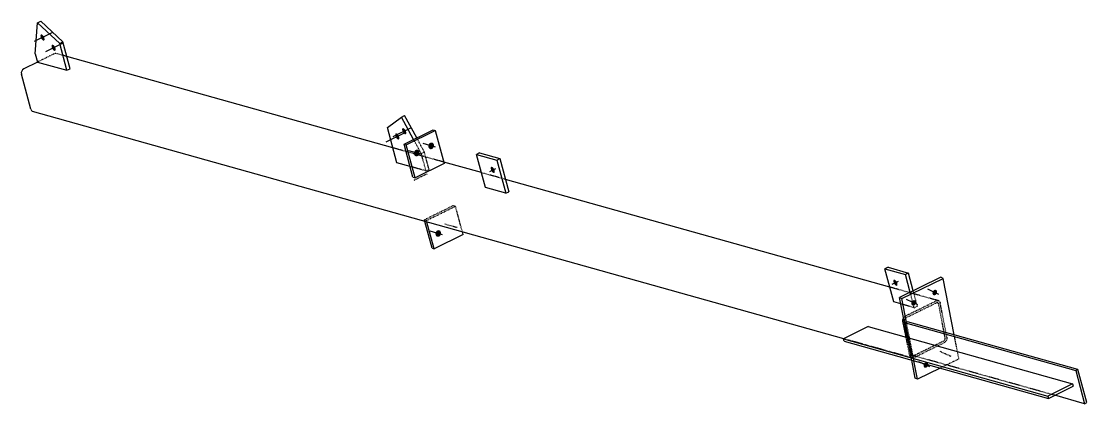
# Model space of a CAD drawing. Header units: millimetres. Extents: x 26 to 44344, y 8 to 1492.
# Drawn here: x 26 to 4113, y 26 to 1492 of the extents above; entities that cross this region are included whole.
import ezdxf

# ---------------------------------------------------------------- set-up
doc = ezdxf.new("R2010")
doc.units = ezdxf.units.MM
doc.linetypes.add('DXK_LINE_DOT2', pattern=[3.9198, 1.9599, -1.9599])
doc.layers.add('STÅL', color=7, linetype='Continuous')

msp = doc.modelspace()

# ---------------------------------------------------------------- hatches: boundary and pattern name
at = {"layer": 'STÅL', "linetype": 'Continuous'}
for points in [[(113.2, 1432.6), (114.3, 1430.1), (115.1, 1427.6), (115.5, 1425.2), (115.7, 1423), (115.5, 1421.1), (114.9, 1419.6), (114, 1418.5), (112.9, 1418), (111.5, 1417.9), (110, 1418.4), (108.3, 1419.4), (106.7, 1420.8), (105.1, 1422.7), (103.6, 1424.8), (102.3, 1427.2), (101.2, 1429.7), (100.4, 1432.2), (99.9, 1434.5), (99.8, 1436.7), (100, 1438.6), (100.6, 1440.1), (101.5, 1441.2), (102.6, 1441.8), (104, 1441.8), (105.5, 1441.3), (107.2, 1440.3), (108.8, 1438.9), (110.4, 1437.1), (111.9, 1434.9)], [(155.8, 1393.1), (156.9, 1390.6), (157.7, 1388.1), (158.1, 1385.7), (158.3, 1383.5), (158, 1381.6), (157.5, 1380.1), (156.6, 1379.1), (155.5, 1378.5), (154.1, 1378.5), (152.6, 1378.9), (150.9, 1379.9), (149.3, 1381.3), (147.7, 1383.2), (146.2, 1385.3), (144.8, 1387.7), (143.8, 1390.2), (143, 1392.7), (142.5, 1395.1), (142.4, 1397.2), (142.6, 1399.1), (143.2, 1400.6), (144.1, 1401.7), (145.2, 1402.3), (146.6, 1402.3), (148.1, 1401.8), (149.7, 1400.9), (151.4, 1399.4), (153, 1397.6), (154.5, 1395.4)], [(1474, 1053.4), (1475.1, 1050.9), (1475.9, 1048.4), (1476.3, 1046), (1476.4, 1043.8), (1476.2, 1041.9), (1475.7, 1040.4), (1474.8, 1039.3), (1473.6, 1038.8), (1472.3, 1038.7), (1470.7, 1039.2), (1469.1, 1040.2), (1467.4, 1041.6), (1465.8, 1043.5), (1464.3, 1045.6), (1463, 1048), (1462, 1050.5), (1461.2, 1053), (1460.7, 1055.3), (1460.6, 1057.5), (1460.8, 1059.4), (1461.4, 1060.9), (1462.2, 1062), (1463.4, 1062.6), (1464.8, 1062.6), (1466.3, 1062.1), (1467.9, 1061.1), (1469.6, 1059.7), (1471.2, 1057.9), (1472.7, 1055.7)], [(1500.6, 1073.5), (1501.7, 1071), (1502.5, 1068.5), (1502.9, 1066.1), (1503.1, 1063.9), (1502.8, 1062), (1502.3, 1060.5), (1501.4, 1059.5), (1500.3, 1058.9), (1498.9, 1058.9), (1497.4, 1059.3), (1495.7, 1060.3), (1494.1, 1061.7), (1492.5, 1063.6), (1491, 1065.7), (1489.6, 1068.1), (1488.6, 1070.6), (1487.8, 1073.1), (1487.3, 1075.5), (1487.2, 1077.6), (1487.4, 1079.5), (1488, 1081), (1488.9, 1082.1), (1490, 1082.7), (1491.4, 1082.7), (1492.9, 1082.2), (1494.5, 1081.3), (1496.2, 1079.8), (1497.8, 1078), (1499.3, 1075.8)], [(1588.4, 1017.4), (1589.3, 1020), (1590.7, 1022.3), (1592.4, 1024.2), (1594.4, 1025.8), (1596.5, 1026.8), (1598.8, 1027.3), (1601, 1027.3), (1603.1, 1026.7), (1605.1, 1025.6), (1606.7, 1024), (1608, 1022), (1608.9, 1019.6), (1609.3, 1017), (1609.3, 1014.4), (1608.8, 1011.7), (1607.8, 1009.2), (1606.5, 1006.9), (1604.8, 1004.9), (1602.8, 1003.3), (1600.6, 1002.3), (1598.4, 1001.8), (1596.1, 1001.8), (1594, 1002.4), (1592.1, 1003.5), (1590.4, 1005.1), (1589.1, 1007.2), (1588.3, 1009.5), (1587.8, 1012.1), (1587.9, 1014.7)], [(1532.9, 990.2), (1533.9, 992.7), (1535.2, 995), (1536.9, 997), (1538.9, 998.5), (1541.1, 999.6), (1543.3, 1000.1), (1545.5, 1000.1), (1547.7, 999.5), (1549.6, 998.3), (1551.2, 996.7), (1552.5, 994.7), (1553.4, 992.4), (1553.8, 989.8), (1553.8, 987.1), (1553.3, 984.5), (1552.3, 981.9), (1551, 979.6), (1549.3, 977.6), (1547.3, 976.1), (1545.2, 975), (1542.9, 974.5), (1540.7, 974.6), (1538.6, 975.2), (1536.6, 976.3), (1535, 977.9), (1533.7, 979.9), (1532.8, 982.3), (1532.4, 984.8), (1532.4, 987.5)], [(1840.4, 925.1), (1841.5, 922.6), (1842.3, 920.1), (1842.7, 917.7), (1842.8, 915.5), (1842.6, 913.6), (1842.1, 912.1), (1841.2, 911.1), (1840.1, 910.5), (1838.7, 910.5), (1837.1, 911), (1835.5, 911.9), (1833.9, 913.4), (1832.2, 915.2), (1830.8, 917.3), (1829.4, 919.7), (1828.4, 922.2), (1827.6, 924.7), (1827.1, 927.1), (1827, 929.3), (1827.2, 931.2), (1827.8, 932.7), (1828.6, 933.7), (1829.8, 934.3), (1831.2, 934.3), (1832.7, 933.9), (1834.3, 932.9), (1836, 931.4), (1837.6, 929.6), (1839.1, 927.5)], [(1615.6, 681.5), (1616.6, 684.1), (1617.9, 686.4), (1619.6, 688.4), (1621.6, 689.9), (1623.7, 691), (1626, 691.5), (1628.2, 691.4), (1630.4, 690.8), (1632.3, 689.7), (1633.9, 688.1), (1635.2, 686.1), (1636.1, 683.7), (1636.5, 681.2), (1636.5, 678.5), (1636, 675.8), (1635, 673.3), (1633.7, 671), (1632, 669), (1630, 667.5), (1627.9, 666.4), (1625.6, 665.9), (1623.4, 665.9), (1621.3, 666.5), (1619.3, 667.7), (1617.7, 669.3), (1616.4, 671.3), (1615.5, 673.6), (1615.1, 676.2), (1615.1, 678.9)], [(3385, 492.6), (3386, 490.1), (3386.8, 487.6), (3387.3, 485.2), (3387.4, 483.1), (3387.2, 481.2), (3386.6, 479.7), (3385.8, 478.6), (3384.6, 478), (3383.2, 478), (3381.7, 478.5), (3380.1, 479.5), (3378.4, 480.9), (3376.8, 482.7), (3375.3, 484.9), (3374, 487.2), (3372.9, 489.7), (3372.1, 492.2), (3371.7, 494.6), (3371.6, 496.8), (3371.8, 498.7), (3372.3, 500.2), (3373.2, 501.2), (3374.4, 501.8), (3375.7, 501.9), (3377.3, 501.4), (3378.9, 500.4), (3380.5, 499), (3382.2, 497.1), (3383.7, 495)], [(3522.7, 455.9), (3523.9, 457.9), (3525.3, 459.7), (3526.9, 461.1), (3528.7, 462.2), (3530.5, 462.8), (3532.4, 463), (3534.1, 462.7), (3535.8, 462), (3537.1, 460.9), (3538.2, 459.4), (3538.9, 457.5), (3539.3, 455.5), (3539.3, 453.3), (3538.9, 451.1), (3538.1, 448.9), (3537, 446.9), (3535.6, 445.2), (3533.9, 443.7), (3532.2, 442.6), (3530.3, 442), (3528.5, 441.8), (3526.7, 442.1), (3525.1, 442.8), (3523.7, 444), (3522.6, 445.5), (3521.9, 447.3), (3521.5, 449.4), (3521.6, 451.5), (3522, 453.8)], [(3441.9, 416.2), (3443.1, 418.2), (3444.5, 420), (3446.1, 421.4), (3447.9, 422.5), (3449.7, 423.1), (3451.6, 423.3), (3453.3, 423), (3454.9, 422.3), (3456.3, 421.2), (3457.4, 419.6), (3458.1, 417.8), (3458.5, 415.8), (3458.5, 413.6), (3458.1, 411.4), (3457.3, 409.2), (3456.2, 407.2), (3454.8, 405.5), (3453.1, 404), (3451.4, 402.9), (3449.5, 402.3), (3447.6, 402.1), (3445.9, 402.4), (3444.3, 403.1), (3442.9, 404.3), (3441.8, 405.8), (3441.1, 407.6), (3440.7, 409.6), (3440.7, 411.8), (3441.2, 414)], [(3488.7, 178.1), (3489.8, 180.1), (3491.2, 181.9), (3492.8, 183.3), (3494.6, 184.4), (3496.5, 185), (3498.3, 185.2), (3500.1, 184.9), (3501.7, 184.2), (3503.1, 183.1), (3504.2, 181.5), (3504.9, 179.7), (3505.3, 177.7), (3505.2, 175.5), (3504.8, 173.3), (3504, 171.1), (3502.9, 169.1), (3501.5, 167.4), (3499.9, 165.9), (3498.1, 164.8), (3496.3, 164.2), (3494.4, 164), (3492.6, 164.3), (3491, 165), (3489.7, 166.2), (3488.6, 167.7), (3487.9, 169.5), (3487.5, 171.6), (3487.5, 173.7), (3487.9, 176)]]:
    msp.add_hatch(color=96, dxfattribs=at).paths.add_polyline_path(points)

# ---------------------------------------------------------------- linework, layer by layer
at = {"layer": 'STÅL', "color": 2, "linetype": 'Continuous'}
for p, q in [((79.9, 1367.6), (88.8, 1486)), ((88.8, 1486), (100.7, 1491.9)), ((174, 1407), (88.8, 1486)), ((185.9, 1412.9), (100.7, 1491.9)), ((174, 1407), (185.9, 1412.9)), ((201.6, 1304.2), (174, 1407)), ((213.4, 1310), (185.9, 1412.9)), ((79.9, 1367.6), (88.4, 1335.9)), ((1452.1, 1006.8), (200.8, 1357.2)), ((35.7, 1310), (31.2, 1306.5)), ((88.4, 1335.9), (35.7, 1310)), ((88.4, 1335.9), (201.6, 1304.2)), ((201.6, 1304.2), (213.4, 1310)), ((27.9, 1301.3), (26.4, 1295.3)), ((26.4, 1295.3), (26.9, 1289.2)), ((62.9, 1154.9), (26.9, 1289.2)), ((31.2, 1306.5), (27.9, 1301.3)), ((62.9, 1154.9), (65.4, 1149.8)), ((65.4, 1149.8), (69.4, 1146.5)), ((3181, 275.2), (69.4, 1146.5)), ((1431.3, 1084.4), (1484.6, 1124.6)), ((1484.6, 1124.6), (1496.5, 1130.4)), ((1531.1, 1039.2), (1484.6, 1124.6)), ((1543, 1045.1), (1496.5, 1130.4)), ((1467.4, 949.7), (1431.3, 1084.4)), ((1494.8, 1021.4), (1605.7, 1075.9)), ((1503.2, 1019.1), (1614.1, 1073.6)), ((1605.7, 1075.9), (1614.1, 1073.6)), ((1614.1, 1073.6), (1648.2, 946.5)), ((1528.9, 894.3), (1494.8, 1021.4)), ((1494.8, 1021.4), (1503.2, 1019.1)), ((1537.3, 892), (1503.2, 1019.1)), ((1784.3, 987.7), (1772.4, 981.9)), ((1772.4, 981.9), (1850.7, 960)), ((1806.4, 854.8), (1772.4, 981.9)), ((1784.3, 987.7), (1862.6, 965.8)), ((1517.8, 935.6), (1467.4, 949.7)), ((1648.2, 946.5), (1537.3, 892)), ((1791.2, 911.9), (1646.6, 952.4)), ((1850.7, 960), (1862.6, 965.8)), ((1850.7, 960), (1884.8, 832.9)), ((1862.6, 965.8), (1896.7, 838.7)), ((1528.9, 894.3), (1537.3, 892)), ((3358.1, 473.1), (1884, 885.9)), ((1884.8, 832.9), (1806.4, 854.8)), ((1884.8, 832.9), (1896.7, 838.7)), ((1601.8, 622), (1574.2, 725.1)), ((1610.2, 619.7), (1582.6, 722.7)), ((1721.2, 674.2), (1610.2, 619.7)), ((1721.2, 674.2), (1718.3, 684.7)), ((1601.8, 622), (1610.2, 619.7)), ((3351.2, 549), (3339.3, 543.1)), ((3339.3, 543.1), (3417.7, 521.2)), ((3373.4, 416.1), (3339.3, 543.1)), ((3351.2, 549), (3429.6, 527)), ((3553.5, 510.8), (3395.1, 432.9)), ((3403.9, 428.9), (3562.3, 506.8)), ((3429.6, 527), (3417.7, 521.2)), ((3436, 453), (3417.7, 521.2)), ((3447.9, 458.8), (3429.6, 527)), ((3562.3, 506.8), (3553.5, 510.8)), ((3604.9, 290.2), (3562.3, 506.8)), ((3399.8, 408.7), (3373.4, 416.1)), ((3395.1, 432.9), (3403.9, 428.9)), ((3425.2, 279.8), (3395.1, 432.9)), ((3421.6, 338.4), (3403.9, 428.9)), ((3408.4, 348.3), (3410.3, 354.3)), ((3408.5, 342.4), (3408.4, 348.3)), ((3420.6, 281.1), (3408.5, 342.4)), ((3410.3, 354.3), (3410.5, 354.6)), ((3425.6, 340.4), (3417.7, 336.5)), ((3429, 278.7), (3417.7, 336.5)), ((3417.7, 336.5), (4071.2, 153.5)), ((4079.1, 157.4), (3425.6, 340.4)), ((3275.5, 321.7), (3180.5, 275)), ((3275.5, 321.7), (4059, 102.3)), ((3180.5, 275), (3963.9, 55.6)), ((3182.9, 265.9), (3180.5, 275)), ((3182.9, 265.9), (3966.4, 46.5)), ((3455.7, 124.3), (3442.1, 193.3)), ((3464.5, 120.3), (3450.6, 190.9)), ((3464.5, 120.3), (3455.7, 124.3)), ((3551, 162.8), (3464.5, 120.3)), ((4079.1, 157.4), (4071.2, 153.5)), ((4071.2, 153.5), (4105.2, 26.4)), ((4113.2, 30.3), (4079.1, 157.4)), ((4059, 102.3), (3963.9, 55.6)), ((3966.4, 46.5), (4061.4, 93.2)), ((4059, 102.3), (4061.4, 93.2)), ((3963.9, 55.6), (3966.4, 46.5)), ((4105.2, 26.4), (3990.7, 58.5)), ((4105.2, 26.4), (4113.2, 30.3))]:
    msp.add_line(p, q, dxfattribs=at)
at = {"layer": 'STÅL', "color": 96, "linetype": 'Continuous'}
for p, q in [((143.4, 1447.4), (76.1, 1414.3)), ((186, 1407.9), (118.6, 1374.8)), ((1518.9, 1082.5), (1451.6, 1049.4)), ((1492.3, 1062.4), (1424.9, 1029.3)), ((1615.4, 1009.9), (1567.8, 1023.2)), ((1559.9, 982.6), (1512.3, 995.9)), ((1823, 916.6), (1846.8, 928.2)), ((1642.6, 674), (1595, 687.3)), ((3367.6, 484.1), (3391.4, 495.8)), ((3545.9, 445.4), (3503.2, 464.8)), ((3465.1, 405.7), (3422.4, 425.1)), ((3511.9, 167.6), (3469.2, 187))]:
    msp.add_line(p, q, dxfattribs=at)
at = {"layer": 'STÅL', "color": 7, "linetype": 'DXK_LINE_DOT2'}
for p, q in [((153, 1367.6), (88.4, 1335.9)), ((158.1, 1368.9), (153, 1367.6)), ((163.1, 1367.8), (158.1, 1368.9)), ((200.8, 1357.2), (163.1, 1367.8)), ((1560.7, 984.9), (1531.1, 1039.2)), ((1572.6, 990.8), (1543, 1045.1)), ((1646.6, 952.4), (1452.1, 1006.8)), ((1560.7, 984.9), (1572.6, 990.8)), ((1578.5, 918.7), (1560.7, 984.9)), ((1590.4, 924.5), (1572.6, 990.8)), ((1578.5, 918.7), (1517.8, 935.6)), ((1578.5, 918.7), (1590.4, 924.5)), ((1884, 885.9), (1791.2, 911.9)), ((1683.6, 785.5), (1572.7, 731)), ((1581.1, 728.6), (1692, 783.1)), ((1683.6, 785.5), (1692, 783.1)), ((1718.3, 684.7), (1692, 783.1)), ((1574.2, 725.1), (1572.7, 731)), ((1572.7, 731), (1581.1, 728.6)), ((1582.6, 722.7), (1581.1, 728.6)), ((3545.4, 420.7), (3358.1, 473.1)), ((3451.7, 394.1), (3436, 453)), ((3463.6, 400), (3447.9, 458.8)), ((3418.4, 362.8), (3535.7, 420.4)), ((3419.8, 355.7), (3537.1, 413.3)), ((3535.7, 420.4), (3540.7, 421.7)), ((3539.6, 414), (3537.1, 413.3)), ((3541.9, 413.5), (3539.6, 414)), ((3540.7, 421.7), (3545.4, 420.7)), ((3543.8, 411.8), (3541.9, 413.5)), ((3544.8, 409.3), (3543.8, 411.8)), ((3570.6, 277.9), (3544.8, 409.3)), ((3545.4, 420.7), (3549.1, 417.4)), ((3549.1, 417.4), (3551.1, 412.5)), ((3577, 281), (3551.1, 412.5)), ((3451.7, 394.1), (3399.8, 408.7)), ((3451.7, 394.1), (3463.6, 400)), ((3410.5, 354.6), (3413.8, 359.4)), ((3413.8, 359.4), (3418.4, 362.8)), ((3415.7, 351.4), (3414.8, 348.5)), ((3414.8, 348.5), (3414.9, 345.5)), ((3440.7, 214), (3414.9, 345.5)), ((3417.5, 354), (3415.7, 351.4)), ((3419.8, 355.7), (3417.5, 354)), ((3450.6, 190.9), (3421.6, 338.4)), ((3622.9, 198.1), (3604.9, 290.2)), ((3440, 202.7), (3181, 275.2)), ((3434.3, 210.9), (3420.6, 281.1)), ((3442.1, 193.3), (3425.2, 279.8)), ((3442.1, 212.1), (3429, 278.7)), ((3448.4, 210), (3565.7, 267.6)), ((3449.8, 202.9), (3567.1, 260.5)), ((3565.7, 267.6), (3568, 269.4)), ((3571.7, 264), (3567.1, 260.5)), ((3568, 269.4), (3569.7, 271.9)), ((3569.7, 271.9), (3570.7, 274.9)), ((3570.7, 274.9), (3570.6, 277.9)), ((3575.2, 269.1), (3571.7, 264)), ((3577.1, 275.1), (3575.2, 269.1)), ((3577, 281), (3577.1, 275.1)), ((3436.4, 205.9), (3434.3, 210.9)), ((3440, 202.7), (3436.4, 205.9)), ((3440.7, 214), (3441.7, 211.5)), ((3441.7, 211.5), (3443.5, 209.9)), ((3990.7, 58.5), (3442.1, 212.1)), ((3443.5, 209.9), (3445.9, 209.4)), ((3445.9, 209.4), (3448.4, 210)), ((3444.7, 201.6), (3440, 202.7)), ((3449.8, 202.9), (3444.7, 201.6)), ((3622.9, 198.1), (3551, 162.8))]:
    msp.add_line(p, q, dxfattribs=at)
at = {"layer": 'STÅL', "color": 96, "linetype": 'DXK_LINE_DOT2'}
for p, q in [((1583.3, 907.4), (1531.8, 882.1)), ((1698.1, 701.2), (1650.5, 714.6)), ((3592.7, 207.3), (3550, 226.7))]:
    msp.add_line(p, q, dxfattribs=at)

doc.saveas('drawing.dxf')
